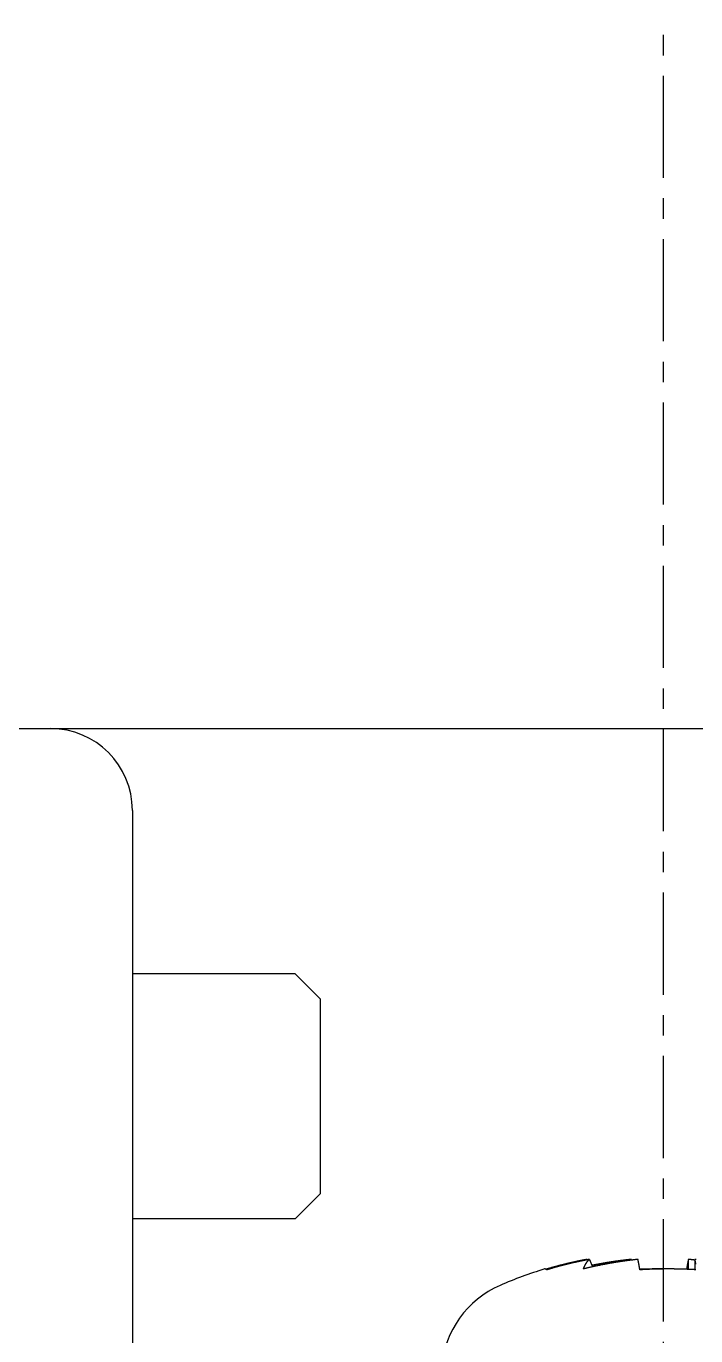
# Model space of a CAD drawing. Extents: x -7 to 305, y -225 to 131.
# Drawn here: x 52.05 to 60.25, y -41.42 to -25.39 of the extents above; entities that cross this region are included whole.
import ezdxf

# ---------------------------------------------------------------- set-up
doc = ezdxf.new("R2010")
doc.units = 0
doc.linetypes.add('CENTER', pattern=[2, 1.25, -0.25, 0.25, -0.25])
doc.layers.get('0').update_dxf_attribs({"linetype": 'CONTINUOUS'})
doc.layers.add('CENTER', color=1, linetype='CENTER')

# ---------------------------------------------------------------- blocks, each defined once
blk = doc.blocks.new('KOZU0011')
at = {"color": 7, "linetype": 'CONTINUOUS'}
for p, q in [((-16, 11), (16, 11)), ((-6.5, 10), (-6.5, 3)), ((-4.506725, 8), (-6.5, 8)), ((-4.2, 7.693275), (-4.506725, 8)), ((-4.2, 7.693275), (-4.2, 5.306725)), ((-4.2, 5.306725), (-4.506725, 5)), ((-4.506725, 5), (-6.5, 5)), ((-0.930442, 4.49717), (-0.932539, 4.502558)), ((-0.902154, 4.502558), (-0.86668, 4.411386)), ((-0.388641, 4.502558), (-0.388486, 4.493398)), ((0.310778, 4.379841), (0.308698, 4.502558)), ((0.388641, 4.502558), (0.386497, 4.376101))]:
    blk.add_line(p, q, dxfattribs=at)
for points in [[(-0.932539, 4.50256, 0), (-0.936516, 4.50181, 0), (-0.940493, 4.50106, 0), (-0.944469, 4.50031, 0), (-0.948444, 4.49955, 0), (-0.952419, 4.49879, 0), (-0.956394, 4.49803, 0), (-0.960367, 4.49726, 0), (-0.96434, 4.49649, 0), (-0.968313, 4.49572, 0), (-0.972284, 4.49494, 0), (-0.976256, 4.49416, 0), (-0.980226, 4.49338, 0), (-0.984196, 4.49259, 0), (-0.988165, 4.4918, 0), (-0.992134, 4.49101, 0), (-0.996102, 4.49021, 0), (-1.00007, 4.48941, 0), (-1.00404, 4.48861, 0), (-1.008, 4.48781, 0), (-1.01197, 4.487, 0), (-1.01593, 4.48619, 0), (-1.0199, 4.48537, 0), (-1.02386, 4.48455, 0), (-1.02782, 4.48373, 0), (-1.03178, 4.48291, 0), (-1.03574, 4.48208, 0), (-1.03971, 4.48125, 0), (-1.04367, 4.48041, 0), (-1.04762, 4.47958, 0), (-1.05158, 4.47873, 0), (-1.05554, 4.47789, 0), (-1.0595, 4.47704, 0), (-1.06346, 4.47619, 0), (-1.06741, 4.47534, 0), (-1.07137, 4.47448, 0), (-1.07532, 4.47362, 0), (-1.07927, 4.47276, 0), (-1.08323, 4.47189, 0), (-1.08718, 4.47102, 0), (-1.09113, 4.47015, 0), (-1.09508, 4.46927, 0), (-1.09903, 4.46839, 0), (-1.10298, 4.46751, 0), (-1.10693, 4.46663, 0), (-1.11088, 4.46574, 0), (-1.11483, 4.46484, 0), (-1.11877, 4.46395, 0), (-1.12272, 4.46305, 0), (-1.12666, 4.46215, 0), (-1.13061, 4.46124, 0), (-1.13455, 4.46033, 0), (-1.1385, 4.45942, 0), (-1.14244, 4.45851, 0), (-1.14638, 4.45759, 0), (-1.15032, 4.45667, 0), (-1.15426, 4.45574, 0), (-1.1582, 4.45482, 0), (-1.16214, 4.45389, 0), (-1.16608, 4.45295, 0), (-1.17001, 4.45202, 0), (-1.17395, 4.45108, 0), (-1.17789, 4.45013, 0), (-1.18182, 4.44919, 0), (-1.18575, 4.44824, 0), (-1.18969, 4.44728, 0), (-1.19362, 4.44633, 0), (-1.19755, 4.44537, 0), (-1.20148, 4.4444, 0), (-1.20541, 4.44344, 0), (-1.20934, 4.44247, 0), (-1.21327, 4.4415, 0), (-1.2172, 4.44052, 0), (-1.22112, 4.43954, 0), (-1.22505, 4.43856, 0), (-1.22898, 4.43758, 0), (-1.2329, 4.43659, 0), (-1.23682, 4.4356, 0), (-1.24075, 4.4346, 0), (-1.24467, 4.4336, 0), (-1.24859, 4.4326, 0), (-1.25251, 4.4316, 0), (-1.25643, 4.43059, 0), (-1.26035, 4.42958, 0), (-1.26427, 4.42857, 0), (-1.26818, 4.42755, 0), (-1.2721, 4.42653, 0), (-1.27602, 4.42551, 0), (-1.27993, 4.42448, 0), (-1.28384, 4.42345, 0), (-1.28776, 4.42242, 0), (-1.29167, 4.42138, 0), (-1.29558, 4.42034, 0), (-1.29949, 4.4193, 0), (-1.3034, 4.41825, 0), (-1.30731, 4.4172, 0), (-1.31122, 4.41615, 0), (-1.31513, 4.4151, 0), (-1.31903, 4.41404, 0), (-1.32294, 4.41298, 0), (-1.32684, 4.41191, 0), (-1.33074, 4.41085, 0), (-1.33465, 4.40977, 0), (-1.33855, 4.4087, 0), (-1.34245, 4.40762, 0), (-1.34635, 4.40654, 0), (-1.35025, 4.40546, 0), (-1.35415, 4.40437, 0), (-1.35805, 4.40328, 0), (-1.36194, 4.40219, 0), (-1.36584, 4.40109, 0), (-1.36973, 4.39999, 0), (-1.37363, 4.39889, 0), (-1.37752, 4.39778, 0), (-1.38141, 4.39668, 0), (-1.3853, 4.39556, 0), (-1.38919, 4.39445, 0), (-1.39308, 4.39333, 0), (-1.39697, 4.39221, 0), (-1.40086, 4.39108, 0), (-1.40475, 4.38996, 0), (-1.40863, 4.38882, 0), (-1.41252, 4.38769, 0), (-1.4164, 4.38655, 0), (-1.42028, 4.38541, 0), (-1.42417, 4.38427, 0), (-1.42805, 4.38312, 0), (-1.43193, 4.38197, 0), (-1.43581, 4.38082, 0)], [(-0.902154, 4.50256, 0), (-0.906296, 4.50178, 0), (-0.910437, 4.501, 0), (-0.914578, 4.50021, 0), (-0.918718, 4.49942, 0), (-0.922858, 4.49863, 0), (-0.926996, 4.49784, 0), (-0.931134, 4.49704, 0), (-0.935272, 4.49623, 0), (-0.939409, 4.49543, 0), (-0.943545, 4.49462, 0), (-0.94768, 4.4938, 0), (-0.951815, 4.49299, 0), (-0.955949, 4.49217, 0), (-0.960082, 4.49134, 0), (-0.964215, 4.49052, 0), (-0.968347, 4.48968, 0), (-0.972478, 4.48885, 0), (-0.976608, 4.48801, 0), (-0.980738, 4.48717, 0), (-0.984867, 4.48633, 0), (-0.988995, 4.48548, 0), (-0.993123, 4.48463, 0), (-0.99725, 4.48377, 0), (-1.00138, 4.48291, 0), (-1.0055, 4.48205, 0), (-1.00963, 4.48118, 0), (-1.01375, 4.48031, 0), (-1.01787, 4.47944, 0), (-1.022, 4.47856, 0), (-1.02612, 4.47769, 0), (-1.03024, 4.4768, 0), (-1.03436, 4.47592, 0), (-1.03848, 4.47502, 0), (-1.0426, 4.47413, 0), (-1.04672, 4.47323, 0), (-1.05083, 4.47233, 0), (-1.05495, 4.47143, 0), (-1.05907, 4.47052, 0), (-1.06318, 4.46961, 0), (-1.06729, 4.4687, 0), (-1.07141, 4.46778, 0), (-1.07552, 4.46686, 0), (-1.07963, 4.46593, 0), (-1.08374, 4.465, 0), (-1.08785, 4.46407, 0), (-1.09196, 4.46313, 0), (-1.09607, 4.4622, 0), (-1.10018, 4.46125, 0), (-1.10429, 4.46031, 0), (-1.10839, 4.45936, 0), (-1.1125, 4.4584, 0), (-1.1166, 4.45745, 0), (-1.12071, 4.45649, 0), (-1.12481, 4.45553, 0), (-1.12891, 4.45456, 0), (-1.13301, 4.45359, 0), (-1.13712, 4.45261, 0), (-1.14122, 4.45164, 0), (-1.14531, 4.45066, 0), (-1.14941, 4.44967, 0), (-1.15351, 4.44868, 0), (-1.15761, 4.44769, 0), (-1.1617, 4.4467, 0), (-1.1658, 4.4457, 0), (-1.16989, 4.4447, 0), (-1.17398, 4.44369, 0), (-1.17808, 4.44269, 0), (-1.18217, 4.44167, 0), (-1.18626, 4.44066, 0), (-1.19035, 4.43964, 0), (-1.19444, 4.43862, 0), (-1.19852, 4.43759, 0), (-1.20261, 4.43656, 0), (-1.2067, 4.43553, 0), (-1.21078, 4.43449, 0), (-1.21487, 4.43345, 0), (-1.21895, 4.43241, 0), (-1.22303, 4.43136, 0), (-1.22712, 4.43031, 0), (-1.2312, 4.42926, 0), (-1.23528, 4.4282, 0), (-1.23936, 4.42714, 0), (-1.24343, 4.42608, 0), (-1.24751, 4.42501, 0), (-1.25159, 4.42394, 0), (-1.25566, 4.42287, 0), (-1.25974, 4.42179, 0), (-1.26381, 4.42071, 0), (-1.26788, 4.41963, 0), (-1.27196, 4.41854, 0), (-1.27603, 4.41745, 0), (-1.2801, 4.41635, 0), (-1.28417, 4.41525, 0), (-1.28824, 4.41415, 0), (-1.2923, 4.41305, 0), (-1.29637, 4.41194, 0), (-1.30043, 4.41083, 0), (-1.3045, 4.40971, 0), (-1.30856, 4.40859, 0), (-1.31262, 4.40747, 0), (-1.31669, 4.40634, 0), (-1.32075, 4.40521, 0), (-1.32481, 4.40408, 0), (-1.32887, 4.40294, 0), (-1.33292, 4.40181, 0), (-1.33698, 4.40066, 0), (-1.34104, 4.39952, 0), (-1.34509, 4.39837, 0), (-1.34914, 4.39721, 0), (-1.3532, 4.39606, 0), (-1.35725, 4.3949, 0), (-1.3613, 4.39373, 0), (-1.36535, 4.39257, 0), (-1.3694, 4.39139, 0), (-1.37345, 4.39022, 0), (-1.37749, 4.38904, 0), (-1.38154, 4.38786, 0), (-1.38559, 4.38668, 0), (-1.38963, 4.38549, 0), (-1.39367, 4.3843, 0), (-1.39771, 4.38311, 0), (-1.40176, 4.38191, 0), (-1.4058, 4.38071, 0), (-1.40983, 4.3795, 0), (-1.41387, 4.37829, 0), (-1.41791, 4.37708, 0), (-1.42195, 4.37587, 0), (-1.42598, 4.37465, 0)], [(-0.901756, 4.50286, 0), (-0.902508, 4.50229, 0), (-0.903259, 4.50172, 0), (-0.904007, 4.50115, 0), (-0.904753, 4.50056, 0), (-0.905497, 4.49998, 0), (-0.906238, 4.49939, 0), (-0.906977, 4.49879, 0), (-0.907714, 4.49818, 0), (-0.908449, 4.49757, 0), (-0.909181, 4.49696, 0), (-0.909912, 4.49634, 0), (-0.91064, 4.49571, 0), (-0.911366, 4.49508, 0), (-0.912089, 4.49444, 0), (-0.91281, 4.4938, 0), (-0.91353, 4.49315, 0), (-0.914246, 4.4925, 0), (-0.914961, 4.49184, 0), (-0.915673, 4.49117, 0), (-0.916384, 4.4905, 0), (-0.917091, 4.48982, 0), (-0.917797, 4.48914, 0), (-0.9185, 4.48845, 0), (-0.919202, 4.48776, 0), (-0.9199, 4.48706, 0), (-0.920597, 4.48636, 0), (-0.921292, 4.48564, 0), (-0.921984, 4.48493, 0), (-0.922674, 4.48421, 0), (-0.923361, 4.48348, 0), (-0.924047, 4.48275, 0), (-0.92473, 4.48201, 0), (-0.925411, 4.48126, 0), (-0.926089, 4.48051, 0), (-0.926766, 4.47976, 0), (-0.92744, 4.479, 0), (-0.928112, 4.47823, 0), (-0.928781, 4.47746, 0), (-0.929449, 4.47668, 0), (-0.930114, 4.4759, 0), (-0.930776, 4.47511, 0), (-0.931437, 4.47431, 0), (-0.932095, 4.47351, 0), (-0.932751, 4.47271, 0), (-0.933405, 4.4719, 0), (-0.934057, 4.47108, 0), (-0.934706, 4.47026, 0), (-0.935353, 4.46943, 0), (-0.935997, 4.46859, 0), (-0.93664, 4.46775, 0), (-0.93728, 4.46691, 0), (-0.937918, 4.46606, 0), (-0.938554, 4.4652, 0), (-0.939187, 4.46434, 0), (-0.939818, 4.46347, 0), (-0.940447, 4.4626, 0), (-0.941073, 4.46172, 0), (-0.941698, 4.46084, 0), (-0.94232, 4.45995, 0), (-0.942939, 4.45905, 0), (-0.943557, 4.45815, 0), (-0.944172, 4.45724, 0), (-0.944785, 4.45633, 0), (-0.945395, 4.45541, 0), (-0.946004, 4.45449, 0), (-0.94661, 4.45356, 0), (-0.947213, 4.45263, 0), (-0.947815, 4.45169, 0), (-0.948414, 4.45074, 0), (-0.949011, 4.44979, 0), (-0.949605, 4.44883, 0), (-0.950198, 4.44787, 0), (-0.950788, 4.4469, 0), (-0.951376, 4.44593, 0), (-0.951961, 4.44495, 0), (-0.952544, 4.44397, 0), (-0.953125, 4.44298, 0), (-0.953704, 4.44198, 0), (-0.95428, 4.44098, 0), (-0.954854, 4.43997, 0), (-0.955426, 4.43896, 0), (-0.955995, 4.43794, 0), (-0.956562, 4.43692, 0), (-0.957127, 4.43589, 0), (-0.95769, 4.43486, 0), (-0.95825, 4.43382, 0), (-0.958808, 4.43277, 0), (-0.959364, 4.43172, 0), (-0.959917, 4.43066, 0), (-0.960468, 4.4296, 0), (-0.961017, 4.42853, 0), (-0.961563, 4.42746, 0), (-0.962108, 4.42638, 0), (-0.962649, 4.42529, 0), (-0.963189, 4.4242, 0), (-0.963726, 4.42311, 0), (-0.964261, 4.42201, 0), (-0.964794, 4.4209, 0), (-0.965324, 4.41979, 0), (-0.965852, 4.41867, 0), (-0.966378, 4.41755, 0), (-0.966901, 4.41642, 0), (-0.967423, 4.41529, 0), (-0.967941, 4.41415, 0), (-0.968458, 4.413, 0), (-0.968972, 4.41185, 0), (-0.969484, 4.41069, 0), (-0.969994, 4.40953, 0), (-0.970501, 4.40836, 0), (-0.971006, 4.40719, 0), (-0.971509, 4.40601, 0), (-0.972009, 4.40483, 0), (-0.972507, 4.40364, 0), (-0.973003, 4.40244, 0), (-0.973496, 4.40124, 0), (-0.973987, 4.40004, 0), (-0.974476, 4.39882, 0), (-0.974962, 4.39761, 0), (-0.975447, 4.39638, 0), (-0.975928, 4.39516, 0), (-0.976408, 4.39392, 0), (-0.976885, 4.39268, 0), (-0.97736, 4.39144, 0), (-0.977832, 4.39019, 0), (-0.978303, 4.38893, 0), (-0.978771, 4.38767, 0), (-0.979236, 4.38641, 0), (-0.979699, 4.38513, 0)], [(-0.308698, 4.50256, 0), (-0.313963, 4.50199, 0), (-0.319228, 4.50142, 0), (-0.324493, 4.50085, 0), (-0.329758, 4.50027, 0), (-0.335023, 4.49968, 0), (-0.340287, 4.49909, 0), (-0.345552, 4.49849, 0), (-0.350816, 4.49788, 0), (-0.356081, 4.49727, 0), (-0.361345, 4.49666, 0), (-0.366609, 4.49604, 0), (-0.371873, 4.49541, 0), (-0.377136, 4.49478, 0), (-0.3824, 4.49414, 0), (-0.387663, 4.4935, 0), (-0.392926, 4.49285, 0), (-0.398189, 4.4922, 0), (-0.403452, 4.49154, 0), (-0.408715, 4.49087, 0), (-0.413977, 4.4902, 0), (-0.419239, 4.48952, 0), (-0.424501, 4.48884, 0), (-0.429763, 4.48815, 0), (-0.435024, 4.48746, 0), (-0.440285, 4.48676, 0), (-0.445546, 4.48606, 0), (-0.450807, 4.48535, 0), (-0.456068, 4.48463, 0), (-0.461328, 4.48391, 0), (-0.466588, 4.48318, 0), (-0.471847, 4.48245, 0), (-0.477107, 4.48171, 0), (-0.482366, 4.48097, 0), (-0.487625, 4.48022, 0), (-0.492883, 4.47947, 0), (-0.498141, 4.47871, 0), (-0.503399, 4.47794, 0), (-0.508657, 4.47717, 0), (-0.513914, 4.47639, 0), (-0.519171, 4.47561, 0), (-0.524427, 4.47482, 0), (-0.529683, 4.47403, 0), (-0.534939, 4.47323, 0), (-0.540195, 4.47243, 0), (-0.54545, 4.47162, 0), (-0.550704, 4.4708, 0), (-0.555959, 4.46998, 0), (-0.561213, 4.46915, 0), (-0.566466, 4.46832, 0), (-0.571719, 4.46748, 0), (-0.576972, 4.46664, 0), (-0.582224, 4.46579, 0), (-0.587476, 4.46494, 0), (-0.592728, 4.46408, 0), (-0.597979, 4.46321, 0), (-0.603229, 4.46234, 0), (-0.608479, 4.46146, 0), (-0.613729, 4.46058, 0), (-0.618978, 4.45969, 0), (-0.624227, 4.4588, 0), (-0.629475, 4.4579, 0), (-0.634723, 4.457, 0), (-0.639971, 4.45609, 0), (-0.645217, 4.45517, 0), (-0.650464, 4.45425, 0), (-0.65571, 4.45332, 0), (-0.660955, 4.45239, 0), (-0.6662, 4.45145, 0), (-0.671444, 4.45051, 0), (-0.676688, 4.44956, 0), (-0.681931, 4.44861, 0), (-0.687174, 4.44765, 0), (-0.692416, 4.44668, 0), (-0.697657, 4.44571, 0), (-0.702899, 4.44474, 0), (-0.708139, 4.44376, 0), (-0.713379, 4.44277, 0), (-0.718618, 4.44178, 0), (-0.723857, 4.44078, 0), (-0.729095, 4.43977, 0), (-0.734332, 4.43876, 0), (-0.739569, 4.43775, 0), (-0.744806, 4.43673, 0), (-0.750041, 4.4357, 0), (-0.755276, 4.43467, 0), (-0.760511, 4.43364, 0), (-0.765745, 4.43259, 0), (-0.770978, 4.43154, 0), (-0.77621, 4.43049, 0), (-0.781442, 4.42943, 0), (-0.786673, 4.42837, 0), (-0.791904, 4.4273, 0), (-0.797133, 4.42622, 0), (-0.802362, 4.42514, 0), (-0.807591, 4.42406, 0), (-0.812819, 4.42296, 0), (-0.818046, 4.42187, 0), (-0.823272, 4.42076, 0), (-0.828498, 4.41966, 0), (-0.833722, 4.41854, 0), (-0.838947, 4.41742, 0), (-0.84417, 4.4163, 0), (-0.849393, 4.41517, 0), (-0.854615, 4.41403, 0), (-0.859836, 4.41289, 0), (-0.865056, 4.41174, 0), (-0.870276, 4.41059, 0), (-0.875495, 4.40943, 0), (-0.880713, 4.40827, 0), (-0.88593, 4.4071, 0), (-0.891146, 4.40593, 0), (-0.896362, 4.40475, 0), (-0.901577, 4.40356, 0), (-0.906791, 4.40237, 0), (-0.912004, 4.40118, 0), (-0.917217, 4.39998, 0), (-0.922428, 4.39877, 0), (-0.927639, 4.39756, 0), (-0.932849, 4.39634, 0), (-0.938058, 4.39512, 0), (-0.943266, 4.39389, 0), (-0.948474, 4.39265, 0), (-0.95368, 4.39141, 0), (-0.958886, 4.39017, 0), (-0.964091, 4.38892, 0), (-0.969294, 4.38766, 0), (-0.974497, 4.3864, 0), (-0.979699, 4.38513, 0)], [(-0.388641, 4.50256, 0), (-0.392443, 4.50216, 0), (-0.396244, 4.50175, 0), (-0.400046, 4.50135, 0), (-0.403847, 4.50094, 0), (-0.407648, 4.50053, 0), (-0.411449, 4.50011, 0), (-0.41525, 4.49969, 0), (-0.419051, 4.49927, 0), (-0.422852, 4.49885, 0), (-0.426652, 4.49842, 0), (-0.430452, 4.49799, 0), (-0.434253, 4.49756, 0), (-0.438052, 4.49713, 0), (-0.441852, 4.49669, 0), (-0.445652, 4.49625, 0), (-0.449451, 4.49581, 0), (-0.45325, 4.49536, 0), (-0.45705, 4.49491, 0), (-0.460848, 4.49446, 0), (-0.464647, 4.49401, 0), (-0.468446, 4.49355, 0), (-0.472244, 4.49309, 0), (-0.476042, 4.49263, 0), (-0.47984, 4.49216, 0), (-0.483638, 4.49169, 0), (-0.487435, 4.49122, 0), (-0.491233, 4.49075, 0), (-0.49503, 4.49027, 0), (-0.498827, 4.48979, 0), (-0.502623, 4.48931, 0), (-0.50642, 4.48882, 0), (-0.510216, 4.48833, 0), (-0.514012, 4.48784, 0), (-0.517808, 4.48735, 0), (-0.521604, 4.48685, 0), (-0.525399, 4.48635, 0), (-0.529194, 4.48585, 0), (-0.532989, 4.48535, 0), (-0.536784, 4.48484, 0), (-0.540578, 4.48433, 0), (-0.544373, 4.48381, 0), (-0.548167, 4.4833, 0), (-0.55196, 4.48278, 0), (-0.555754, 4.48226, 0), (-0.559547, 4.48173, 0), (-0.56334, 4.48121, 0), (-0.567133, 4.48067, 0), (-0.570926, 4.48014, 0), (-0.574718, 4.47961, 0), (-0.57851, 4.47907, 0), (-0.582302, 4.47853, 0), (-0.586093, 4.47798, 0), (-0.589885, 4.47743, 0), (-0.593676, 4.47688, 0), (-0.597466, 4.47633, 0), (-0.601257, 4.47578, 0), (-0.605047, 4.47522, 0), (-0.608837, 4.47466, 0), (-0.612626, 4.47409, 0), (-0.616416, 4.47353, 0), (-0.620205, 4.47296, 0), (-0.623994, 4.47238, 0), (-0.627782, 4.47181, 0), (-0.63157, 4.47123, 0), (-0.635358, 4.47065, 0), (-0.639146, 4.47007, 0), (-0.642933, 4.46948, 0), (-0.64672, 4.46889, 0), (-0.650507, 4.4683, 0), (-0.654294, 4.4677, 0), (-0.65808, 4.46711, 0), (-0.661866, 4.4665, 0), (-0.665651, 4.4659, 0), (-0.669436, 4.4653, 0), (-0.673221, 4.46469, 0), (-0.677006, 4.46408, 0), (-0.68079, 4.46346, 0), (-0.684574, 4.46284, 0), (-0.688357, 4.46222, 0), (-0.692141, 4.4616, 0), (-0.695924, 4.46098, 0), (-0.699706, 4.46035, 0), (-0.703489, 4.45972, 0), (-0.707271, 4.45908, 0), (-0.711052, 4.45844, 0), (-0.714833, 4.45781, 0), (-0.718614, 4.45716, 0), (-0.722395, 4.45652, 0), (-0.726175, 4.45587, 0), (-0.729955, 4.45522, 0), (-0.733735, 4.45457, 0), (-0.737514, 4.45391, 0), (-0.741293, 4.45325, 0), (-0.745071, 4.45259, 0), (-0.748849, 4.45192, 0), (-0.752627, 4.45126, 0), (-0.756404, 4.45059, 0), (-0.760181, 4.44991, 0), (-0.763958, 4.44924, 0), (-0.767734, 4.44856, 0), (-0.77151, 4.44788, 0), (-0.775286, 4.44719, 0), (-0.779061, 4.4465, 0), (-0.782836, 4.44581, 0), (-0.78661, 4.44512, 0), (-0.790384, 4.44443, 0), (-0.794158, 4.44373, 0), (-0.797931, 4.44303, 0), (-0.801704, 4.44232, 0), (-0.805476, 4.44162, 0), (-0.809248, 4.44091, 0), (-0.81302, 4.4402, 0), (-0.816791, 4.43948, 0), (-0.820562, 4.43876, 0), (-0.824332, 4.43804, 0), (-0.828102, 4.43732, 0), (-0.831872, 4.43659, 0), (-0.835641, 4.43586, 0), (-0.83941, 4.43513, 0), (-0.843178, 4.4344, 0), (-0.846946, 4.43366, 0), (-0.850713, 4.43292, 0), (-0.85448, 4.43218, 0), (-0.858247, 4.43143, 0), (-0.862013, 4.43068, 0), (-0.865779, 4.42993, 0), (-0.869544, 4.42918, 0), (-0.873309, 4.42842, 0)], [(-0.285873, 4.37465, 0), (-0.286049, 4.37587, 0), (-0.286224, 4.37708, 0), (-0.2864, 4.37829, 0), (-0.286576, 4.3795, 0), (-0.286752, 4.38071, 0), (-0.286928, 4.38191, 0), (-0.287104, 4.38311, 0), (-0.28728, 4.3843, 0), (-0.287457, 4.38549, 0), (-0.287633, 4.38668, 0), (-0.287809, 4.38786, 0), (-0.287985, 4.38904, 0), (-0.288162, 4.39022, 0), (-0.288338, 4.39139, 0), (-0.288515, 4.39257, 0), (-0.288691, 4.39373, 0), (-0.288868, 4.3949, 0), (-0.289044, 4.39606, 0), (-0.289221, 4.39721, 0), (-0.289397, 4.39837, 0), (-0.289574, 4.39952, 0), (-0.289751, 4.40066, 0), (-0.289928, 4.40181, 0), (-0.290104, 4.40294, 0), (-0.290281, 4.40408, 0), (-0.290458, 4.40521, 0), (-0.290635, 4.40634, 0), (-0.290812, 4.40747, 0), (-0.290989, 4.40859, 0), (-0.291166, 4.40971, 0), (-0.291343, 4.41083, 0), (-0.29152, 4.41194, 0), (-0.291697, 4.41305, 0), (-0.291875, 4.41415, 0), (-0.292052, 4.41525, 0), (-0.292229, 4.41635, 0), (-0.292407, 4.41745, 0), (-0.292584, 4.41854, 0), (-0.292761, 4.41963, 0), (-0.292939, 4.42071, 0), (-0.293116, 4.42179, 0), (-0.293294, 4.42287, 0), (-0.293472, 4.42394, 0), (-0.293649, 4.42501, 0), (-0.293827, 4.42608, 0), (-0.294005, 4.42714, 0), (-0.294182, 4.4282, 0), (-0.29436, 4.42926, 0), (-0.294538, 4.43031, 0), (-0.294716, 4.43136, 0), (-0.294894, 4.43241, 0), (-0.295072, 4.43345, 0), (-0.29525, 4.43449, 0), (-0.295428, 4.43553, 0), (-0.295606, 4.43656, 0), (-0.295784, 4.43759, 0), (-0.295962, 4.43862, 0), (-0.29614, 4.43964, 0), (-0.296318, 4.44066, 0), (-0.296496, 4.44167, 0), (-0.296675, 4.44269, 0), (-0.296853, 4.44369, 0), (-0.297031, 4.4447, 0), (-0.29721, 4.4457, 0), (-0.297388, 4.4467, 0), (-0.297567, 4.44769, 0), (-0.297745, 4.44868, 0), (-0.297924, 4.44967, 0), (-0.298102, 4.45066, 0), (-0.298281, 4.45164, 0), (-0.298459, 4.45261, 0), (-0.298638, 4.45359, 0), (-0.298817, 4.45456, 0), (-0.298996, 4.45553, 0), (-0.299174, 4.45649, 0), (-0.299353, 4.45745, 0), (-0.299532, 4.4584, 0), (-0.299711, 4.45936, 0), (-0.29989, 4.46031, 0), (-0.300069, 4.46125, 0), (-0.300248, 4.4622, 0), (-0.300427, 4.46313, 0), (-0.300606, 4.46407, 0), (-0.300785, 4.465, 0), (-0.300964, 4.46593, 0), (-0.301143, 4.46686, 0), (-0.301323, 4.46778, 0), (-0.301502, 4.4687, 0), (-0.301681, 4.46961, 0), (-0.30186, 4.47052, 0), (-0.30204, 4.47143, 0), (-0.302219, 4.47233, 0), (-0.302398, 4.47323, 0), (-0.302578, 4.47413, 0), (-0.302757, 4.47502, 0), (-0.302937, 4.47592, 0), (-0.303116, 4.4768, 0), (-0.303296, 4.47769, 0), (-0.303476, 4.47856, 0), (-0.303655, 4.47944, 0), (-0.303835, 4.48031, 0), (-0.304015, 4.48118, 0), (-0.304194, 4.48205, 0), (-0.304374, 4.48291, 0), (-0.304554, 4.48377, 0), (-0.304734, 4.48463, 0), (-0.304914, 4.48548, 0), (-0.305093, 4.48633, 0), (-0.305273, 4.48717, 0), (-0.305453, 4.48801, 0), (-0.305633, 4.48885, 0), (-0.305813, 4.48968, 0), (-0.305993, 4.49052, 0), (-0.306173, 4.49134, 0), (-0.306353, 4.49217, 0), (-0.306534, 4.49299, 0), (-0.306714, 4.4938, 0), (-0.306894, 4.49462, 0), (-0.307074, 4.49543, 0), (-0.307254, 4.49623, 0), (-0.307435, 4.49704, 0), (-0.307615, 4.49784, 0), (-0.307795, 4.49863, 0), (-0.307976, 4.49942, 0), (-0.308156, 4.50021, 0), (-0.308337, 4.501, 0), (-0.308517, 4.50178, 0), (-0.308698, 4.50256, 0)], [(0.308698, 4.50256, 0), (0.308524, 4.50181, 0), (0.308351, 4.50106, 0), (0.308178, 4.50031, 0), (0.308004, 4.49955, 0), (0.307831, 4.49879, 0), (0.307658, 4.49803, 0), (0.307485, 4.49726, 0), (0.307312, 4.49649, 0), (0.307139, 4.49572, 0), (0.306966, 4.49494, 0), (0.306793, 4.49416, 0), (0.30662, 4.49338, 0), (0.306447, 4.49259, 0), (0.306274, 4.4918, 0), (0.306101, 4.49101, 0), (0.305928, 4.49021, 0), (0.305755, 4.48941, 0), (0.305582, 4.48861, 0), (0.305409, 4.48781, 0), (0.305237, 4.487, 0), (0.305064, 4.48619, 0), (0.304891, 4.48537, 0), (0.304718, 4.48455, 0), (0.304546, 4.48373, 0), (0.304373, 4.48291, 0), (0.3042, 4.48208, 0), (0.304028, 4.48125, 0), (0.303855, 4.48041, 0), (0.303683, 4.47958, 0), (0.30351, 4.47873, 0), (0.303338, 4.47789, 0), (0.303165, 4.47704, 0), (0.302993, 4.47619, 0), (0.302821, 4.47534, 0), (0.302648, 4.47448, 0), (0.302476, 4.47362, 0), (0.302304, 4.47276, 0), (0.302132, 4.47189, 0), (0.301959, 4.47102, 0), (0.301787, 4.47015, 0), (0.301615, 4.46927, 0), (0.301443, 4.46839, 0), (0.301271, 4.46751, 0), (0.301099, 4.46663, 0), (0.300927, 4.46574, 0), (0.300755, 4.46484, 0), (0.300583, 4.46395, 0), (0.300411, 4.46305, 0), (0.300239, 4.46215, 0), (0.300067, 4.46124, 0), (0.299895, 4.46033, 0), (0.299723, 4.45942, 0), (0.299552, 4.45851, 0), (0.29938, 4.45759, 0), (0.299208, 4.45667, 0), (0.299036, 4.45574, 0), (0.298865, 4.45482, 0), (0.298693, 4.45389, 0), (0.298522, 4.45295, 0), (0.29835, 4.45202, 0), (0.298178, 4.45108, 0), (0.298007, 4.45013, 0), (0.297836, 4.44919, 0), (0.297664, 4.44824, 0), (0.297493, 4.44728, 0), (0.297321, 4.44633, 0), (0.29715, 4.44537, 0), (0.296979, 4.4444, 0), (0.296808, 4.44344, 0), (0.296636, 4.44247, 0), (0.296465, 4.4415, 0), (0.296294, 4.44052, 0), (0.296123, 4.43954, 0), (0.295952, 4.43856, 0), (0.295781, 4.43758, 0), (0.29561, 4.43659, 0), (0.295439, 4.4356, 0), (0.295268, 4.4346, 0), (0.295097, 4.4336, 0), (0.294926, 4.4326, 0), (0.294755, 4.4316, 0), (0.294585, 4.43059, 0), (0.294414, 4.42958, 0), (0.294243, 4.42857, 0), (0.294072, 4.42755, 0), (0.293902, 4.42653, 0), (0.293731, 4.42551, 0), (0.293561, 4.42448, 0), (0.29339, 4.42345, 0), (0.29322, 4.42242, 0), (0.293049, 4.42138, 0), (0.292879, 4.42034, 0), (0.292708, 4.4193, 0), (0.292538, 4.41825, 0), (0.292368, 4.4172, 0), (0.292197, 4.41615, 0), (0.292027, 4.4151, 0), (0.291857, 4.41404, 0), (0.291687, 4.41298, 0), (0.291517, 4.41191, 0), (0.291346, 4.41085, 0), (0.291176, 4.40977, 0), (0.291006, 4.4087, 0), (0.290836, 4.40762, 0), (0.290666, 4.40654, 0), (0.290497, 4.40546, 0), (0.290327, 4.40437, 0), (0.290157, 4.40328, 0), (0.289987, 4.40219, 0), (0.289817, 4.40109, 0), (0.289648, 4.39999, 0), (0.289478, 4.39889, 0), (0.289308, 4.39778, 0), (0.289139, 4.39668, 0), (0.288969, 4.39556, 0), (0.2888, 4.39445, 0), (0.28863, 4.39333, 0), (0.288461, 4.39221, 0), (0.288291, 4.39108, 0), (0.288122, 4.38996, 0), (0.287953, 4.38882, 0), (0.287783, 4.38769, 0), (0.287614, 4.38655, 0), (0.287445, 4.38541, 0), (0.287276, 4.38427, 0), (0.287107, 4.38312, 0), (0.286938, 4.38197, 0), (0.286769, 4.38082, 0)], [(0.388486, 4.4934, 0), (0.387862, 4.49347, 0), (0.387239, 4.49355, 0), (0.386616, 4.49363, 0), (0.385993, 4.4937, 0), (0.385369, 4.49378, 0), (0.384746, 4.49386, 0), (0.384123, 4.49393, 0), (0.3835, 4.49401, 0), (0.382877, 4.49408, 0), (0.382253, 4.49416, 0), (0.38163, 4.49424, 0), (0.381007, 4.49431, 0), (0.380384, 4.49439, 0), (0.37976, 4.49446, 0), (0.379137, 4.49454, 0), (0.378514, 4.49461, 0), (0.377891, 4.49469, 0), (0.377267, 4.49476, 0), (0.376644, 4.49484, 0), (0.376021, 4.49491, 0), (0.375398, 4.49499, 0), (0.374774, 4.49506, 0), (0.374151, 4.49514, 0), (0.373528, 4.49521, 0), (0.372905, 4.49529, 0), (0.372281, 4.49536, 0), (0.371658, 4.49544, 0), (0.371035, 4.49551, 0), (0.370411, 4.49559, 0), (0.369788, 4.49566, 0), (0.369165, 4.49573, 0), (0.368542, 4.49581, 0), (0.367918, 4.49588, 0), (0.367295, 4.49596, 0), (0.366672, 4.49603, 0), (0.366048, 4.4961, 0), (0.365425, 4.49618, 0), (0.364802, 4.49625, 0), (0.364179, 4.49632, 0), (0.363555, 4.4964, 0), (0.362932, 4.49647, 0), (0.362309, 4.49654, 0), (0.361685, 4.49662, 0), (0.361062, 4.49669, 0), (0.360439, 4.49676, 0), (0.359815, 4.49684, 0), (0.359192, 4.49691, 0), (0.358569, 4.49698, 0), (0.357945, 4.49706, 0), (0.357322, 4.49713, 0), (0.356699, 4.4972, 0), (0.356075, 4.49727, 0), (0.355452, 4.49735, 0), (0.354829, 4.49742, 0), (0.354205, 4.49749, 0), (0.353582, 4.49756, 0), (0.352959, 4.49764, 0), (0.352335, 4.49771, 0), (0.351712, 4.49778, 0), (0.351089, 4.49785, 0), (0.350465, 4.49792, 0), (0.349842, 4.49799, 0), (0.349219, 4.49807, 0), (0.348595, 4.49814, 0), (0.347972, 4.49821, 0), (0.347349, 4.49828, 0), (0.346725, 4.49835, 0), (0.346102, 4.49842, 0), (0.345479, 4.4985, 0), (0.344855, 4.49857, 0), (0.344232, 4.49864, 0), (0.343608, 4.49871, 0), (0.342985, 4.49878, 0), (0.342362, 4.49885, 0), (0.341738, 4.49892, 0), (0.341115, 4.49899, 0), (0.340492, 4.49906, 0), (0.339868, 4.49913, 0), (0.339245, 4.4992, 0), (0.338622, 4.49927, 0), (0.337998, 4.49934, 0), (0.337375, 4.49941, 0), (0.336751, 4.49948, 0), (0.336128, 4.49955, 0), (0.335505, 4.49962, 0), (0.334881, 4.49969, 0), (0.334258, 4.49976, 0), (0.333634, 4.49983, 0), (0.333011, 4.4999, 0), (0.332388, 4.49997, 0), (0.331764, 4.50004, 0), (0.331141, 4.50011, 0), (0.330517, 4.50018, 0), (0.329894, 4.50025, 0), (0.329271, 4.50032, 0), (0.328647, 4.50039, 0), (0.328024, 4.50046, 0), (0.3274, 4.50053, 0), (0.326777, 4.5006, 0), (0.326154, 4.50066, 0), (0.32553, 4.50073, 0), (0.324907, 4.5008, 0), (0.324283, 4.50087, 0), (0.32366, 4.50094, 0), (0.323037, 4.50101, 0), (0.322413, 4.50108, 0), (0.32179, 4.50114, 0), (0.321166, 4.50121, 0), (0.320543, 4.50128, 0), (0.319919, 4.50135, 0), (0.319296, 4.50142, 0), (0.318673, 4.50148, 0), (0.318049, 4.50155, 0), (0.317426, 4.50162, 0), (0.316802, 4.50169, 0), (0.316179, 4.50175, 0), (0.315555, 4.50182, 0), (0.314932, 4.50189, 0), (0.314308, 4.50196, 0), (0.313685, 4.50202, 0), (0.313062, 4.50209, 0), (0.312438, 4.50216, 0), (0.311815, 4.50222, 0), (0.311191, 4.50229, 0), (0.310568, 4.50236, 0), (0.309944, 4.50242, 0), (0.309321, 4.50249, 0), (0.308698, 4.50256, 0)], [(0.400129, 4.4457, 0), (0.39995, 4.4467, 0), (0.399772, 4.44769, 0), (0.399593, 4.44868, 0), (0.399415, 4.44967, 0), (0.399236, 4.45066, 0), (0.399057, 4.45164, 0), (0.398879, 4.45261, 0), (0.3987, 4.45359, 0), (0.398521, 4.45456, 0), (0.398343, 4.45553, 0), (0.398164, 4.45649, 0), (0.397985, 4.45745, 0), (0.397806, 4.4584, 0), (0.397627, 4.45936, 0), (0.397448, 4.46031, 0), (0.397269, 4.46125, 0), (0.39709, 4.4622, 0), (0.396911, 4.46313, 0), (0.396732, 4.46407, 0), (0.396553, 4.465, 0), (0.396374, 4.46593, 0), (0.396195, 4.46686, 0), (0.396016, 4.46778, 0), (0.395837, 4.4687, 0), (0.395657, 4.46961, 0), (0.395478, 4.47052, 0), (0.395299, 4.47143, 0), (0.395119, 4.47233, 0), (0.39494, 4.47323, 0), (0.39476, 4.47413, 0), (0.394581, 4.47502, 0), (0.394401, 4.47592, 0), (0.394222, 4.4768, 0), (0.394042, 4.47769, 0), (0.393863, 4.47856, 0), (0.393683, 4.47944, 0), (0.393503, 4.48031, 0), (0.393324, 4.48118, 0), (0.393144, 4.48205, 0), (0.392964, 4.48291, 0), (0.392784, 4.48377, 0), (0.392605, 4.48463, 0), (0.392425, 4.48548, 0), (0.392245, 4.48633, 0), (0.392065, 4.48717, 0), (0.391885, 4.48801, 0), (0.391705, 4.48885, 0), (0.391525, 4.48968, 0), (0.391345, 4.49052, 0), (0.391165, 4.49134, 0), (0.390985, 4.49217, 0), (0.390805, 4.49299, 0), (0.390625, 4.4938, 0), (0.390444, 4.49462, 0), (0.390264, 4.49543, 0), (0.390084, 4.49623, 0), (0.389904, 4.49704, 0), (0.389723, 4.49784, 0), (0.389543, 4.49863, 0), (0.389363, 4.49942, 0), (0.389182, 4.50021, 0), (0.389002, 4.501, 0), (0.388821, 4.50178, 0), (0.388641, 4.50256, 0)], [(0.404692, 4.50085, 0), (0.399342, 4.50142, 0), (0.393991, 4.50199, 0), (0.388641, 4.50256, 0)], [(-1.42598, 4.37465, 0), (-1.42629, 4.37487, 0), (-1.42661, 4.37508, 0), (-1.42692, 4.3753, 0), (-1.42723, 4.37551, 0), (-1.42754, 4.37572, 0), (-1.42784, 4.37593, 0), (-1.42815, 4.37613, 0), (-1.42845, 4.37633, 0), (-1.42875, 4.37653, 0), (-1.42905, 4.37673, 0), (-1.42935, 4.37693, 0), (-1.42965, 4.37712, 0), (-1.42994, 4.37731, 0), (-1.43024, 4.3775, 0), (-1.43053, 4.37769, 0), (-1.43082, 4.37787, 0), (-1.43111, 4.37805, 0), (-1.43139, 4.37823, 0), (-1.43168, 4.37841, 0), (-1.43196, 4.37859, 0), (-1.43224, 4.37876, 0), (-1.43252, 4.37893, 0), (-1.4328, 4.3791, 0), (-1.43308, 4.37926, 0), (-1.43336, 4.37943, 0), (-1.43363, 4.37959, 0), (-1.4339, 4.37975, 0), (-1.43417, 4.3799, 0), (-1.43444, 4.38006, 0), (-1.43471, 4.38021, 0), (-1.43497, 4.38036, 0), (-1.43524, 4.38051, 0), (-1.4355, 4.38065, 0), (-1.43576, 4.38079, 0), (-1.43602, 4.38093, 0), (-1.43628, 4.38107, 0), (-1.43653, 4.38121, 0), (-1.43679, 4.38134, 0), (-1.43704, 4.38147, 0), (-1.43729, 4.3816, 0), (-1.43754, 4.38173, 0), (-1.43779, 4.38185, 0), (-1.43803, 4.38197, 0), (-1.43828, 4.38209, 0), (-1.43852, 4.38221, 0), (-1.43876, 4.38232, 0), (-1.439, 4.38244, 0), (-1.43924, 4.38255, 0), (-1.43948, 4.38266, 0), (-1.43971, 4.38276, 0), (-1.43994, 4.38287, 0), (-1.44017, 4.38297, 0), (-1.4404, 4.38307, 0), (-1.44063, 4.38316, 0), (-1.44086, 4.38326, 0), (-1.44108, 4.38335, 0), (-1.44131, 4.38344, 0), (-1.44153, 4.38352, 0), (-1.44175, 4.38361, 0), (-1.44197, 4.38369, 0), (-1.44218, 4.38377, 0), (-1.4424, 4.38385, 0), (-1.44261, 4.38393, 0), (-1.44282, 4.384, 0), (-1.44303, 4.38407, 0), (-1.44324, 4.38414, 0), (-1.44345, 4.38421, 0), (-1.44365, 4.38427, 0), (-1.44386, 4.38433, 0), (-1.44406, 4.38439, 0), (-1.44426, 4.38445, 0), (-1.44446, 4.3845, 0), (-1.44465, 4.38456, 0), (-1.44485, 4.38461, 0), (-1.44504, 4.38466, 0), (-1.44524, 4.3847, 0), (-1.44543, 4.38475, 0), (-1.44561, 4.38479, 0), (-1.4458, 4.38483, 0), (-1.44599, 4.38486, 0), (-1.44617, 4.3849, 0), (-1.44635, 4.38493, 0), (-1.44653, 4.38496, 0), (-1.44671, 4.38499, 0), (-1.44689, 4.38501, 0), (-1.44707, 4.38503, 0), (-1.44724, 4.38505, 0), (-1.44741, 4.38507, 0), (-1.44758, 4.38509, 0), (-1.44775, 4.3851, 0), (-1.44792, 4.38511, 0), (-1.44808, 4.38512, 0), (-1.44825, 4.38513, 0), (-1.44841, 4.38513, 0), (-1.44857, 4.38513, 0), (-1.44873, 4.38513, 0), (-1.44889, 4.38513, 0), (-1.44905, 4.38513, 0), (-1.4492, 4.38512, 0), (-1.44935, 4.38511, 0), (-1.4495, 4.3851, 0), (-1.44965, 4.38508, 0), (-1.4498, 4.38507, 0), (-1.44995, 4.38505, 0), (-1.45009, 4.38503, 0), (-1.45023, 4.385, 0), (-1.45037, 4.38498, 0), (-1.45051, 4.38495, 0), (-1.45065, 4.38492, 0), (-1.45079, 4.38488, 0), (-1.45092, 4.38485, 0), (-1.45106, 4.38481, 0), (-1.45119, 4.38477, 0), (-1.45132, 4.38473, 0), (-1.45145, 4.38469, 0), (-1.45157, 4.38464, 0), (-1.4517, 4.38459, 0), (-1.45182, 4.38454, 0), (-1.45194, 4.38449, 0), (-1.45206, 4.38443, 0), (-1.45218, 4.38437, 0), (-1.4523, 4.38431, 0), (-1.45241, 4.38425, 0), (-1.45252, 4.38418, 0), (-1.45264, 4.38412, 0), (-1.45275, 4.38405, 0), (-1.45285, 4.38398, 0), (-1.45296, 4.3839, 0)], [(0, 4.38479, 0), (-0.002243, 4.38481, 0), (-0.004485, 4.38484, 0), (-0.006728, 4.38486, 0), (-0.00897, 4.38488, 0), (-0.011213, 4.3849, 0), (-0.013455, 4.38492, 0), (-0.015698, 4.38494, 0), (-0.01794, 4.38496, 0), (-0.020182, 4.38497, 0), (-0.022425, 4.38499, 0), (-0.024667, 4.38501, 0), (-0.02691, 4.38502, 0), (-0.029152, 4.38503, 0), (-0.031394, 4.38505, 0), (-0.033637, 4.38506, 0), (-0.035879, 4.38507, 0), (-0.038121, 4.38508, 0), (-0.040364, 4.38509, 0), (-0.042606, 4.3851, 0), (-0.044848, 4.3851, 0), (-0.04709, 4.38511, 0), (-0.049332, 4.38512, 0), (-0.051575, 4.38512, 0), (-0.053817, 4.38513, 0), (-0.056059, 4.38513, 0), (-0.058301, 4.38513, 0), (-0.060543, 4.38513, 0), (-0.062785, 4.38513, 0), (-0.065027, 4.38513, 0), (-0.067269, 4.38513, 0), (-0.069511, 4.38513, 0), (-0.071753, 4.38513, 0), (-0.073995, 4.38512, 0), (-0.076236, 4.38512, 0), (-0.078478, 4.38511, 0), (-0.08072, 4.38511, 0), (-0.082962, 4.3851, 0), (-0.085204, 4.38509, 0), (-0.087445, 4.38508, 0), (-0.089687, 4.38507, 0), (-0.091929, 4.38506, 0), (-0.09417, 4.38505, 0), (-0.096412, 4.38504, 0), (-0.098653, 4.38502, 0), (-0.100895, 4.38501, 0), (-0.103136, 4.385, 0), (-0.105378, 4.38498, 0), (-0.107619, 4.38496, 0), (-0.10986, 4.38495, 0), (-0.112102, 4.38493, 0), (-0.114343, 4.38491, 0), (-0.116584, 4.38489, 0), (-0.118826, 4.38487, 0), (-0.121067, 4.38484, 0), (-0.123308, 4.38482, 0), (-0.125549, 4.3848, 0), (-0.12779, 4.38477, 0), (-0.130031, 4.38475, 0), (-0.132272, 4.38472, 0), (-0.134513, 4.38469, 0), (-0.136754, 4.38467, 0), (-0.138995, 4.38464, 0), (-0.141235, 4.38461, 0), (-0.143476, 4.38458, 0), (-0.145717, 4.38455, 0), (-0.147957, 4.38451, 0), (-0.150198, 4.38448, 0), (-0.152439, 4.38445, 0), (-0.154679, 4.38441, 0), (-0.15692, 4.38438, 0), (-0.15916, 4.38434, 0), (-0.1614, 4.3843, 0), (-0.163641, 4.38426, 0), (-0.165881, 4.38422, 0), (-0.168121, 4.38418, 0), (-0.170361, 4.38414, 0), (-0.172601, 4.3841, 0), (-0.174842, 4.38406, 0), (-0.177082, 4.38401, 0), (-0.179322, 4.38397, 0), (-0.181561, 4.38392, 0), (-0.183801, 4.38388, 0), (-0.186041, 4.38383, 0), (-0.188281, 4.38378, 0), (-0.190521, 4.38373, 0), (-0.19276, 4.38368, 0), (-0.195, 4.38363, 0), (-0.197239, 4.38358, 0), (-0.199479, 4.38353, 0), (-0.201718, 4.38348, 0), (-0.203958, 4.38342, 0), (-0.206197, 4.38337, 0), (-0.208436, 4.38331, 0), (-0.210675, 4.38326, 0), (-0.212914, 4.3832, 0), (-0.215153, 4.38314, 0), (-0.217392, 4.38308, 0), (-0.219631, 4.38302, 0), (-0.22187, 4.38296, 0), (-0.224109, 4.3829, 0), (-0.226348, 4.38284, 0), (-0.228587, 4.38277, 0), (-0.230825, 4.38271, 0), (-0.233064, 4.38264, 0), (-0.235302, 4.38258, 0), (-0.237541, 4.38251, 0), (-0.239779, 4.38244, 0), (-0.242017, 4.38237, 0), (-0.244256, 4.3823, 0), (-0.246494, 4.38223, 0), (-0.248732, 4.38216, 0), (-0.25097, 4.38209, 0), (-0.253208, 4.38202, 0), (-0.255446, 4.38194, 0), (-0.257683, 4.38187, 0), (-0.259921, 4.38179, 0), (-0.262159, 4.38172, 0), (-0.264397, 4.38164, 0), (-0.266634, 4.38156, 0), (-0.268872, 4.38148, 0), (-0.271109, 4.3814, 0), (-0.273346, 4.38132, 0), (-0.275583, 4.38124, 0), (-0.277821, 4.38116, 0), (-0.280058, 4.38107, 0), (-0.282295, 4.38099, 0), (-0.284532, 4.3809, 0), (-0.286769, 4.38082, 0)], [(0.400608, 4.37529, 0), (0.395179, 4.37561, 0), (0.389749, 4.37592, 0), (0.384318, 4.37622, 0), (0.378887, 4.37652, 0), (0.373455, 4.37682, 0), (0.368023, 4.37711, 0), (0.36259, 4.37739, 0), (0.357156, 4.37767, 0), (0.351722, 4.37794, 0), (0.346288, 4.37821, 0), (0.340853, 4.37847, 0), (0.335417, 4.37873, 0), (0.329981, 4.37899, 0), (0.324544, 4.37923, 0), (0.319107, 4.37948, 0), (0.313669, 4.37972, 0), (0.308231, 4.37995, 0), (0.302792, 4.38018, 0), (0.297353, 4.3804, 0), (0.291913, 4.38062, 0), (0.286473, 4.38083, 0), (0.281033, 4.38104, 0), (0.275592, 4.38124, 0), (0.27015, 4.38144, 0), (0.264709, 4.38163, 0), (0.259266, 4.38182, 0), (0.253824, 4.382, 0), (0.24838, 4.38217, 0), (0.242937, 4.38234, 0), (0.237493, 4.38251, 0), (0.232049, 4.38267, 0), (0.226604, 4.38283, 0), (0.221159, 4.38298, 0), (0.215713, 4.38313, 0), (0.210268, 4.38327, 0), (0.204822, 4.3834, 0), (0.199375, 4.38353, 0), (0.193928, 4.38366, 0), (0.188481, 4.38378, 0), (0.183034, 4.38389, 0), (0.177586, 4.384, 0), (0.172138, 4.38411, 0), (0.166689, 4.38421, 0), (0.16124, 4.3843, 0), (0.155791, 4.38439, 0), (0.150342, 4.38448, 0), (0.144893, 4.38456, 0), (0.139443, 4.38463, 0), (0.133993, 4.3847, 0), (0.128542, 4.38476, 0), (0.123092, 4.38482, 0), (0.117641, 4.38488, 0), (0.11219, 4.38493, 0), (0.106739, 4.38497, 0), (0.101287, 4.38501, 0), (0.095835, 4.38504, 0), (0.090384, 4.38507, 0), (0.084931, 4.38509, 0), (0.079479, 4.38511, 0), (0.074027, 4.38512, 0), (0.068574, 4.38513, 0), (0.063121, 4.38513, 0), (0.057668, 4.38513, 0), (0.052215, 4.38512, 0), (0.046762, 4.38511, 0), (0.041308, 4.38509, 0), (0.035855, 4.38507, 0), (0.030401, 4.38504, 0), (0.024948, 4.38501, 0), (0.019494, 4.38497, 0), (0.01404, 4.38493, 0), (0.008586, 4.38488, 0), (0.003131, 4.38482, 0), (-0.002323, 4.38476, 0), (-0.007777, 4.3847, 0), (-0.013232, 4.38463, 0), (-0.018686, 4.38456, 0), (-0.02414, 4.38448, 0), (-0.029595, 4.38439, 0), (-0.035049, 4.3843, 0), (-0.040504, 4.38421, 0), (-0.045959, 4.38411, 0), (-0.051413, 4.384, 0), (-0.056868, 4.38389, 0), (-0.062323, 4.38378, 0), (-0.067777, 4.38366, 0), (-0.073232, 4.38353, 0), (-0.078686, 4.3834, 0), (-0.084141, 4.38327, 0), (-0.089595, 4.38313, 0), (-0.09505, 4.38298, 0), (-0.100504, 4.38283, 0), (-0.105959, 4.38267, 0), (-0.111413, 4.38251, 0), (-0.116867, 4.38234, 0), (-0.122321, 4.38217, 0), (-0.127776, 4.382, 0), (-0.133229, 4.38182, 0), (-0.138683, 4.38163, 0), (-0.144137, 4.38144, 0), (-0.149591, 4.38124, 0), (-0.155044, 4.38104, 0), (-0.160498, 4.38083, 0), (-0.165951, 4.38062, 0), (-0.171404, 4.3804, 0), (-0.176857, 4.38018, 0), (-0.18231, 4.37995, 0), (-0.187762, 4.37972, 0), (-0.193215, 4.37948, 0), (-0.198667, 4.37923, 0), (-0.204119, 4.37899, 0), (-0.209571, 4.37873, 0), (-0.215023, 4.37847, 0), (-0.220474, 4.37821, 0), (-0.225925, 4.37794, 0), (-0.231376, 4.37767, 0), (-0.236827, 4.37739, 0), (-0.242278, 4.37711, 0), (-0.247728, 4.37682, 0), (-0.253178, 4.37652, 0), (-0.258628, 4.37622, 0), (-0.264077, 4.37592, 0), (-0.269527, 4.37561, 0), (-0.274976, 4.37529, 0), (-0.280424, 4.37497, 0), (-0.285873, 4.37465, 0)]]:
    blk.add_polyline3d(points, dxfattribs=at)
for centre, radius, start, end in [((-7.5, 10), 1, 0, 90), ((0, -0.4), 5, 106.8715052, 113.5471372), ((-1.518113, 3.083581), 1.2, 113.5471372, 175)]:
    blk.add_arc(centre, radius, start, end, dxfattribs=at)

msp = doc.modelspace()

# ---------------------------------------------------------------- linework, layer by layer
at = {"layer": 'CENTER', "color": 1, "linetype": 'CENTER'}
msp.add_line((59.846, 22.005), (59.846, -159.487), dxfattribs=at)

# ---------------------------------------------------------------- block references
at = {"color": 7, "linetype": 'CONTINUOUS'}
msp.add_blockref('KOZU0011', (59.846, -44.988), dxfattribs=at)

doc.saveas('drawing.dxf')
